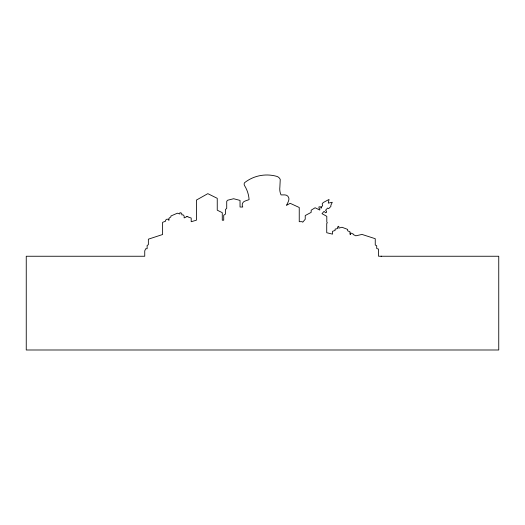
<?xml version="1.0" encoding="UTF-8"?>
<svg xmlns="http://www.w3.org/2000/svg" width="525" height="525" viewBox="0 0 525 525"><rect width="100%" height="100%" fill="white"/><g stroke="black" fill="none" stroke-linecap="round" stroke-linejoin="round"><path stroke-width="0.79" d="M381.084 256.246L498.75 256.246L498.75 349.991L26.25 349.991L26.25 256.246L144.743 256.246L144.743 250.871L145.707 248.738L147.125 248.738L147.125 245.483L148.358 244.689L148.358 239.183L162.612 234.511L162.612 222.331L165.572 221.196L165.572 220.185L166.799 219.214L168.584 219.214L168.584 220.185L169.024 220.185L169.024 218.197L170.901 216.891L170.901 215.998L177.398 213.196L179.885 213.983L179.885 212.789L180.928 212.789L181.794 213.642L181.794 214.869L183.205 214.869L184.144 216.024L184.144 217.908L186.29 216.976L186.29 216.523L187.911 216.523L187.911 216.976L191.198 218.032L191.198 221.707L196.409 220.211L196.409 200.077L207.834 193.653L217.245 198.325L217.245 210.184L222.278 212.671L222.278 220.211L223.709 220.211L223.709 215.257L225.474 214.075L225.474 209.488L226.721 208.359L226.721 201.351L227.574 200.242L233.638 198.732L240.037 200.412L240.037 207.021L242.767 207.021A4.128 4.128 0 0 1 245.313 200.95L249.099 199.631A30.483 30.483 0 0 0 244.558 185.588A2.723 2.723 0 0 1 244.558 182.707A36.113 36.113 0 0 1 276.682 176.341A5.473 5.473 0 0 1 280.238 179.484L279.877 187.051A14.431 14.431 0 0 0 281.026 194.9L284.819 194.9A4.141 4.141 0 0 1 288.711 200.465A35.674 35.674 0 0 1 286.512 205.314L290.187 203.319L299.243 207.493L299.243 221.675L302.111 221.675L302.728 222.2L305.228 219.24L305.228 215.552L311.168 212.369L311.168 210.21L315.118 207.762L319.797 210.046L319.797 209.068L318.964 208.162L318.964 206.843L320.854 206.843L320.854 208.031L321.49 208.031L321.49 206.843L322.645 205.761L322.166 203.969L323.177 202.584L329.044 199.434L328.276 203.129L332.266 202.289L330.881 205.229L330.881 206.443L328.702 208.602L327.6 208.064L325.533 210.262L326.498 211.175L326.498 212.415L325.612 212.776L324.056 211.378L321.996 213.675L326.799 216.339L326.799 222.062L327.351 222.744L326.721 223.512L326.721 232.726L332.502 234.137L332.502 231.328L335.101 230.449L335.101 229.117L337.523 228.585L337.523 227.017L338.809 226.249L338.809 228.152L341.965 227.253L347.655 229.405L347.655 230.823L349.945 231.761L349.945 234.202L350.582 234.55L350.582 232.929L353.22 233.999L353.22 234.55L355.845 235.81L362.007 234.432L375.25 238.704L375.25 245.024L376.701 245.733L376.701 248.515L378.518 249.086L378.518 256.213L381.563 256.246"/></g></svg>
